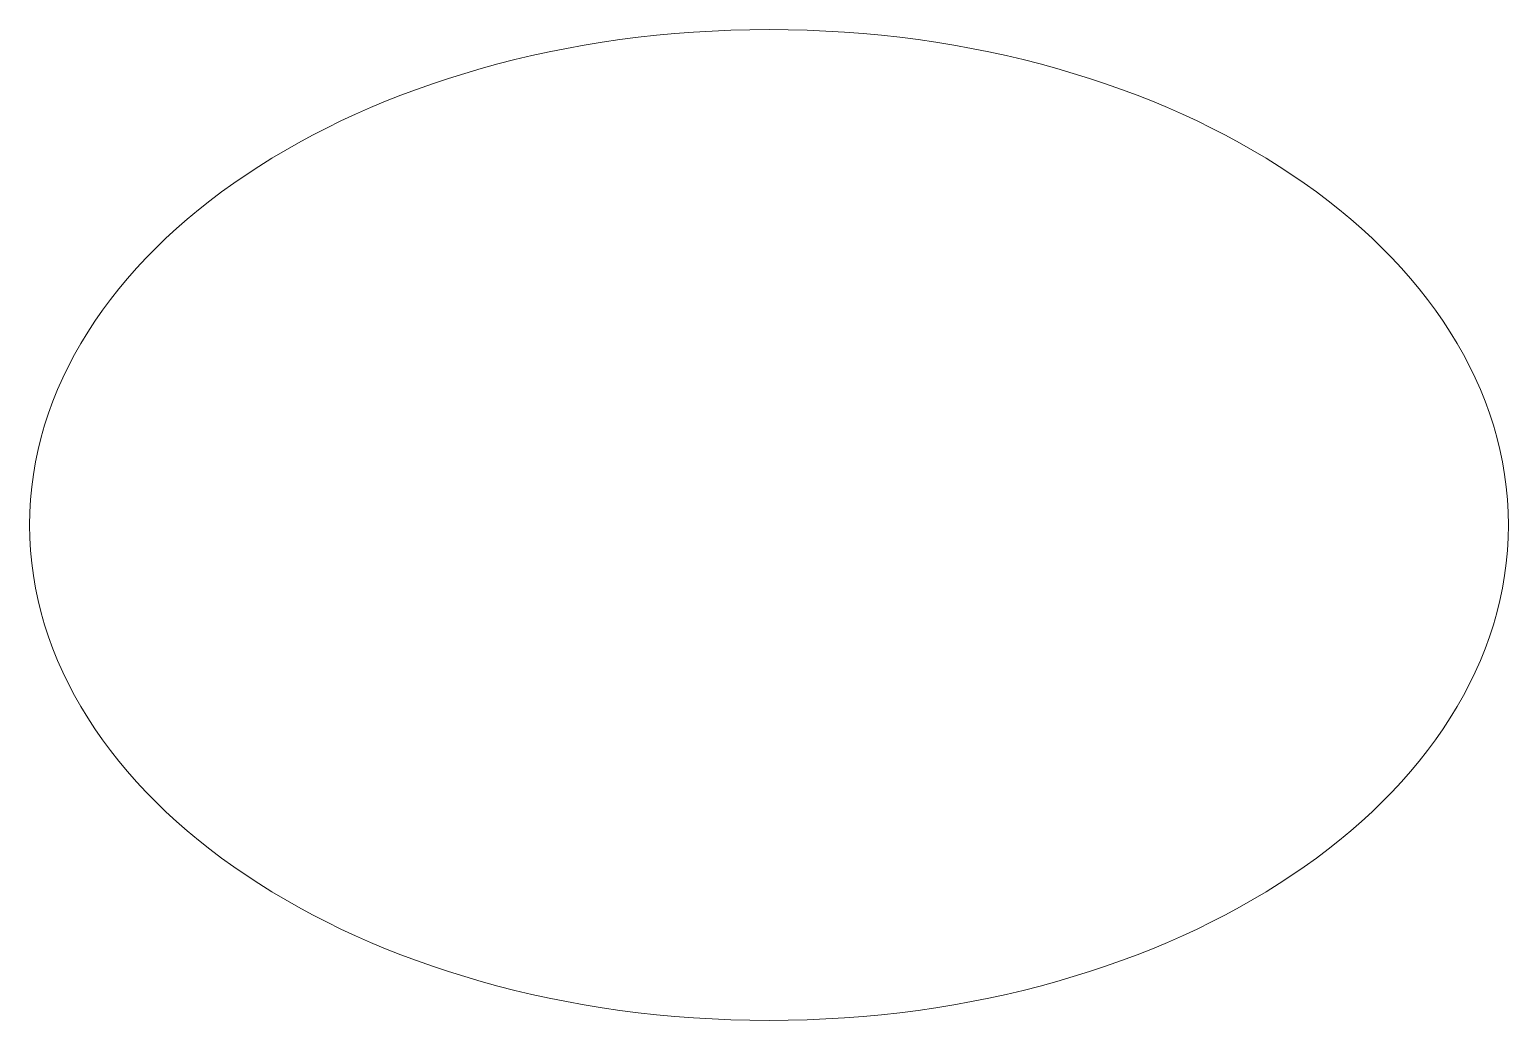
# Model space of a CAD drawing. Header units: millimetres. Extents: x 55 to 80, y 9.2 to 26.
import ezdxf

# ---------------------------------------------------------------- set-up
doc = ezdxf.new("R2010")
doc.units = ezdxf.units.MM
doc.header["$LTSCALE"] = 50
doc.layers.add('Rosetta-Class-B2', color=7, linetype='Continuous', lineweight=5)

msp = doc.modelspace()

# ---------------------------------------------------------------- wipeouts: each hides what was drawn before it
at = {"color": 255, "linetype": 'Continuous', "lineweight": 5, "transparency": 33554687}
msp.add_wipeout([(67.5, 9.25), (66.275, 9.29), (65.061, 9.411), (63.871, 9.611), (62.716, 9.888), (61.608, 10.239), (60.555, 10.661), (59.57, 11.151), (58.661, 11.703), (57.837, 12.312), (57.107, 12.972), (56.476, 13.677), (55.952, 14.42), (55.538, 15.194), (55.24, 15.991), (55.06, 16.804), (55, 17.625), (55.06, 18.446), (55.24, 19.259), (55.538, 20.056), (55.952, 20.83), (56.476, 21.573), (57.107, 22.278), (57.837, 22.938), (58.661, 23.547), (59.57, 24.099), (60.555, 24.589), (61.608, 25.011), (62.716, 25.362), (63.871, 25.639), (65.061, 25.839), (66.275, 25.96), (67.5, 26), (68.725, 25.96), (69.939, 25.839), (71.129, 25.639), (72.284, 25.362), (73.392, 25.011), (74.445, 24.589), (75.43, 24.099), (76.339, 23.547), (77.163, 22.938), (77.893, 22.278), (78.524, 21.573), (79.048, 20.83), (79.462, 20.056), (79.76, 19.259), (79.94, 18.446), (80, 17.625), (79.94, 16.804), (79.76, 15.991), (79.462, 15.194), (79.048, 14.42), (78.524, 13.677), (77.893, 12.972), (77.163, 12.312), (76.339, 11.703), (75.43, 11.151), (74.445, 10.661), (73.392, 10.239), (72.284, 9.888), (71.129, 9.611), (69.939, 9.411), (68.725, 9.29)], dxfattribs=at).dxf.layer = 'Rosetta-Class-B2'

# ---------------------------------------------------------------- next in the draw order: linework, layer by layer
at = {"layer": 'Rosetta-Class-B2', "color": 7, "linetype": 'Continuous', "lineweight": 5, "transparency": 33554687}
msp.add_ellipse((67.5, 17.625), major_axis=(12.5, 0), ratio=0.67, dxfattribs=at)

doc.saveas('drawing.dxf')
